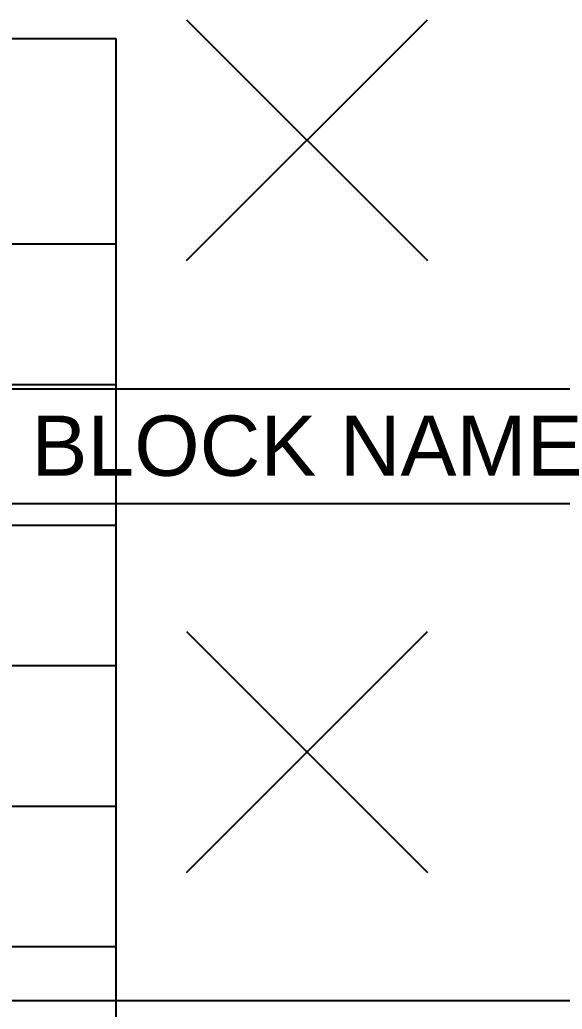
# Model space of a CAD drawing. Header units: millimetres. Extents: x -195 to 512, y -13 to 520.
# Drawn here: x 229.37 to 251.9, y 29.8 to 70.88 of the extents above; entities that cross this region are included whole.
import ezdxf

# ---------------------------------------------------------------- set-up
doc = ezdxf.new("R2010")
doc.units = ezdxf.units.MM
doc.header["$LTSCALE"] = 48
doc.header["$PDMODE"] = 3
doc.header["$PDSIZE"] = 5
doc.layers.add('A-Anno-Schd', color=3, linetype='Continuous')
doc.layers.add('G-Anno-Nplt', color=5, linetype='Continuous', plot=False)
doc.styles.add('Sans', font='swissl.ttf')

# ---------------------------------------------------------------- blocks, each defined once
blk = doc.blocks.new('*T56')
at = {"layer": 'A-Anno-Schd', "color": 0, "linetype": 'ByBlock', "lineweight": -2, "transparency": 16777216}
for p, q in [((0, 0), (76.2, 0)), ((0, 0), (0, -61.033)), ((76.2, 0), (76.2, -61.033)), ((0, -8.533), (76.2, -8.533)), ((25.4, -8.533), (25.4, -61.033)), ((50.8, -8.533), (50.8, -61.033)), ((0, -14.367), (76.2, -14.367)), ((0, -20.2), (76.2, -20.2)), ((0, -26.033), (76.2, -26.033)), ((0, -31.867), (76.2, -31.867)), ((0, -37.7), (76.2, -37.7)), ((0, -43.533), (76.2, -43.533)), ((0, -49.367), (76.2, -49.367)), ((0, -55.2), (76.2, -55.2)), ((0, -61.033), (76.2, -61.033))]:
    blk.add_line(p, q, dxfattribs=at)
at = {"color": 0, "transparency": 16777216, "style": 'Sans'}
for s, insert, char_height, width, attachment_point in [('TABLE STYLE - PS', (38.1, -4.267), 3.4, 72.2, 5), ('HEADER', (12.7, -11.45), 2.4, 23, 5), ('HEADER', (38.1, -11.45), 2.4, 23, 5), ('HEADER', (63.5, -11.45), 2.4, 23, 5), ('DATA', (1.2, -17.283), 2.4, 23, 4), ('DATA', (26.6, -17.283), 2.4, 23, 4), ('DATA', (52, -17.283), 2.4, 23, 4), ('DATA', (1.2, -23.117), 2.4, 23, 4), ('DATA', (26.6, -23.117), 2.4, 23, 4), ('DATA', (52, -23.117), 2.4, 23, 4), ('DATA', (1.2, -28.95), 2.4, 23, 4), ('DATA', (26.6, -28.95), 2.4, 23, 4), ('DATA', (52, -28.95), 2.4, 23, 4), ('DATA', (1.2, -34.783), 2.4, 23, 4), ('DATA', (26.6, -34.783), 2.4, 23, 4), ('DATA', (52, -34.783), 2.4, 23, 4), ('DATA', (1.2, -40.617), 2.4, 23, 4), ('DATA', (26.6, -40.617), 2.4, 23, 4), ('DATA', (52, -40.617), 2.4, 23, 4), ('DATA', (1.2, -46.45), 2.4, 23, 4), ('DATA', (26.6, -46.45), 2.4, 23, 4), ('DATA', (52, -46.45), 2.4, 23, 4), ('DATA', (1.2, -52.283), 2.4, 23, 4), ('DATA', (26.6, -52.283), 2.4, 23, 4), ('DATA', (52, -52.283), 2.4, 23, 4), ('DATA', (1.2, -58.117), 2.4, 23, 4), ('DATA', (26.6, -58.117), 2.4, 23, 4), ('DATA', (52, -58.117), 2.4, 23, 4)]:
    blk.add_mtext(s, dxfattribs=dict(at, insert=insert, char_height=char_height, width=width, attachment_point=attachment_point))
blk = doc.blocks.new('Table - PS')
blk.add_blockref('*T56', (0, 0))

msp = doc.modelspace()

# ---------------------------------------------------------------- linework, layer by layer
at = {"layer": 'G-Anno-Nplt'}
for p, q in [((0, 55.562), (304.8, 55.562)), ((0, 50.8), (304.8, 50.8)), ((0, 30.163), (304.8, 30.163))]:
    msp.add_line(p, q, dxfattribs=at)
for p in [(241.3, 65.881), (241.3, 40.481)]:
    msp.add_point(p, dxfattribs=at)

# ---------------------------------------------------------------- block references
at = {"layer": 'A-Anno-Schd'}
msp.add_blockref('Table - PS', (157.162, 70.106), dxfattribs=at)

# ---------------------------------------------------------------- texts
at = {"layer": 'G-Anno-Nplt', "insert": (241.3, 53.181), "char_height": 2.5, "attachment_point": 5, "style": 'Sans'}
msp.add_mtext_dynamic_manual_height_columns('BLOCK NAME', width=25.9, gutter_width=0.469, heights=[0], dxfattribs=at)

doc.saveas('drawing.dxf')
